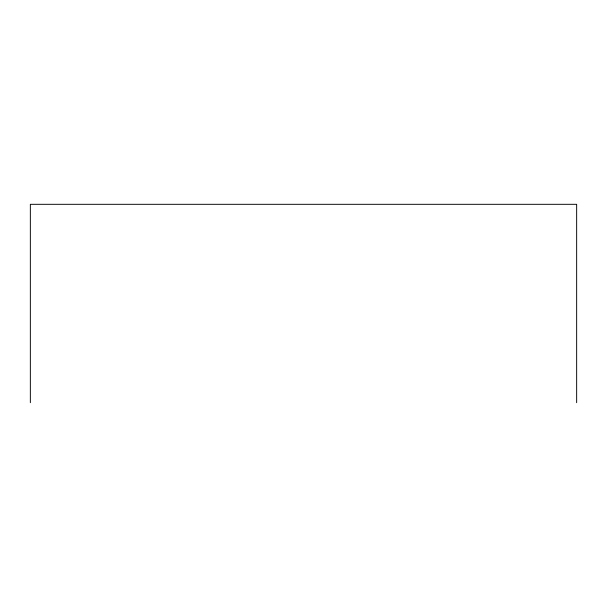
<?xml version="1.0" encoding="UTF-8"?>
<svg xmlns="http://www.w3.org/2000/svg" width="607" height="607" viewBox="0 0 607 607"><rect width="100%" height="100%" fill="white"/><g stroke="black" fill="none" stroke-linecap="round" stroke-linejoin="round"><path stroke-width="0.91" d="M576.65 402.684L576.65 204.316L30.35 204.316L30.35 402.684"/></g></svg>
